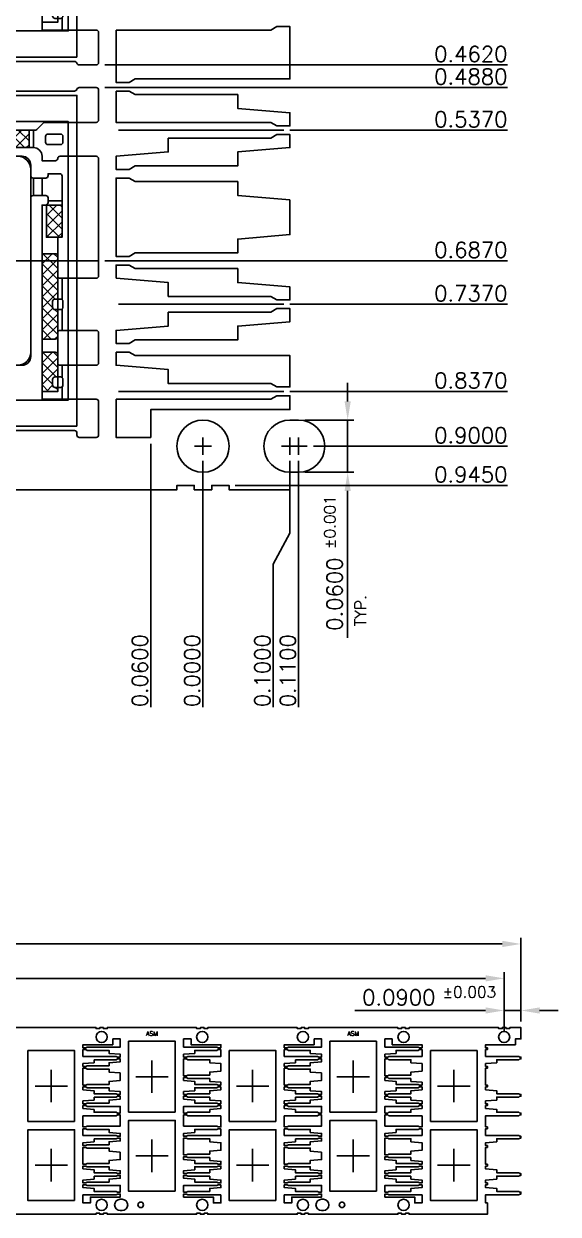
# Model space of a CAD drawing. Extents: x 15 to 271, y 70 to 379.
# Drawn here: x 184.9 to 270.9, y 77.7 to 269.2 of the extents above; entities that cross this region are included whole.
import ezdxf
from ezdxf.enums import TextEntityAlignment as Align
from ezdxf.lldxf.tags import DXFTag

# ---------------------------------------------------------------- set-up
doc = ezdxf.new("R2010")
doc.units = 0
doc.header["$LTSCALE"] = 8
doc.header["$MEASUREMENT"] = 0
for name, color, linetype in [('CEN', 2, 'CENTER'), ('COIN-LINE', 4, 'Continuous'), ('DIM', 7, 'Continuous'), ('LF-LINE', 1, 'Continuous'), ('PKG-OUT', 3, 'HIDDEN')]:
    doc.layers.add(name, color=color, linetype=linetype)
doc.styles.add('SIMPLEX', font='SIMPLEX.shx', dxfattribs={"height": 2.5})
tags = doc.linetypes.add('CENTER', pattern=[2, 1.25, -0.25, 0.25, -0.25]).pattern_tags.tags
tags[10:11] = [DXFTag(74, 4), DXFTag(75, 0), DXFTag(340, '0'), DXFTag(46, 1.0), DXFTag(50, 0.0), DXFTag(44, 0.0), DXFTag(45, 0.0)]
tags[8:9] = [DXFTag(74, 4), DXFTag(75, 0), DXFTag(340, '0'), DXFTag(46, 1.0), DXFTag(50, 0.0), DXFTag(44, 0.0), DXFTag(45, 0.0)]
tags[6:7] = [DXFTag(74, 4), DXFTag(75, 0), DXFTag(340, '0'), DXFTag(46, 1.0), DXFTag(50, 0.0), DXFTag(44, 0.0), DXFTag(45, 0.0)]
tags[4:5] = [DXFTag(74, 4), DXFTag(75, 0), DXFTag(340, '0'), DXFTag(46, 1.0), DXFTag(50, 0.0), DXFTag(44, 0.0), DXFTag(45, 0.0)]
tags = doc.linetypes.add('HIDDEN', pattern=[0.375, 0.25, -0.125]).pattern_tags.tags
tags[6:7] = [DXFTag(74, 4), DXFTag(75, 0), DXFTag(340, '0'), DXFTag(46, 1.0), DXFTag(50, 0.0), DXFTag(44, 0.0), DXFTag(45, 0.0)]
tags[4:5] = [DXFTag(74, 4), DXFTag(75, 0), DXFTag(340, '0'), DXFTag(46, 1.0), DXFTag(50, 0.0), DXFTag(44, 0.0), DXFTag(45, 0.0)]

# ---------------------------------------------------------------- blocks, each defined once
blk = doc.blocks.new('INT3')
for p, q in [((-0.082, 0.134), (-0.062, 0.134)), ((-0.082, 0.124), (-0.062, 0.124)), ((-0.025, 0.134), (-0.005, 0.134)), ((-0.025, 0.124), (-0.005, 0.124)), ((0.075, 0.095), (0.075, 0.075)), ((0.085, 0.095), (0.085, 0.075)), ((-0.111, 0.08), (-0.111, 0.056)), ((-0.101, 0.08), (-0.101, 0.056)), ((-0.111, 0.044), (-0.111, 0.02)), ((-0.101, 0.044), (-0.101, 0.02)), ((-0.111, -0.044), (-0.111, -0.02)), ((-0.101, -0.044), (-0.101, -0.02)), ((-0.111, -0.08), (-0.111, -0.056)), ((-0.101, -0.08), (-0.101, -0.056)), ((-0.082, -0.124), (-0.062, -0.124)), ((-0.082, -0.134), (-0.062, -0.134)), ((0.01, -0.124), (0.03, -0.124)), ((0.01, -0.134), (0.03, -0.134))]:
    blk.add_line(p, q)
for points in [[(-0.125, 0.1978, 0.414214), (-0.1222, 0.195), (-0.0238, 0.195, -0.414214), (-0.021, 0.1922), (-0.021, 0.1877, -0.334986), (-0.023, 0.185, 0.334986), (-0.025, 0.1823), (-0.025, 0.1228, -0.414214), (-0.0278, 0.12), (-0.0592, 0.12, -0.414214), (-0.062, 0.1228), (-0.062, 0.1622, 0.414214), (-0.0648, 0.165), (-0.1072, 0.165, 0.414214), (-0.11, 0.1622), (-0.11, 0.1618, -0.414214), (-0.1128, 0.159), (-0.1472, 0.159, -0.414214), (-0.15, 0.1618), (-0.15, 0.2182, -0.414214), (-0.1472, 0.221), (-0.1278, 0.221, -0.414214), (-0.125, 0.2182)], [(-0.0848, 0.142), (-0.0957, 0.142, 0.267949), (-0.0981, 0.1406), (-0.1092, 0.1214, -0.267949), (-0.1116, 0.12), (-0.1472, 0.12, 0.414214), (-0.15, 0.1172), (-0.15, 0.0828, 0.414214), (-0.1472, 0.08), (-0.1008, 0.08, 0.414214), (-0.098, 0.0828), (-0.098, 0.11, -0.414214), (-0.088, 0.12), (-0.0848, 0.12, 0.414214), (-0.082, 0.1228), (-0.082, 0.1392, 0.414214)], [(0.109, 0.1427), (0.109, 0.1363, -0.414214), (0.1062, 0.1335), (0.0918, 0.1335, -0.414214), (0.089, 0.1363), (0.089, 0.1427, -0.414214), (0.0918, 0.1455), (0.1062, 0.1455, -0.414214)], [(-0.098, 0.0532), (-0.098, 0.0468, -0.414214), (-0.1008, 0.044), (-0.1152, 0.044, -0.414214), (-0.118, 0.0468), (-0.118, 0.0532, -0.414214), (-0.1152, 0.056), (-0.1008, 0.056, -0.414214)], [(-0.098, -0.0172), (-0.098, 0.0172, 0.414214), (-0.1008, 0.02), (-0.1472, 0.02, 0.414214), (-0.15, 0.0172), (-0.15, -0.0172, 0.414214), (-0.1472, -0.02), (-0.1008, -0.02, 0.414214)], [(-0.098, -0.0468), (-0.098, -0.0532, -0.414214), (-0.1008, -0.056), (-0.1152, -0.056, -0.414214), (-0.118, -0.0532), (-0.118, -0.0468, -0.414214), (-0.1152, -0.044), (-0.1008, -0.044, -0.414214)], [(0.109, -0.0532), (0.109, -0.0468, 0.414214), (0.1062, -0.044), (0.0998, -0.044, 0.414214), (0.097, -0.0468), (0.097, -0.0532, 0.414214), (0.0998, -0.056), (0.1062, -0.056, 0.414214)], [(-0.082, -0.1392), (-0.082, -0.1228, 0.414214), (-0.0848, -0.12), (-0.088, -0.12, -0.414214), (-0.098, -0.11), (-0.098, -0.0828, 0.414214), (-0.1008, -0.08), (-0.1472, -0.08, 0.414214), (-0.15, -0.0828), (-0.15, -0.1172, 0.414214), (-0.1472, -0.12), (-0.1116, -0.12, -0.267949), (-0.1092, -0.1214), (-0.0981, -0.1406, 0.267949), (-0.0957, -0.142), (-0.0848, -0.142, 0.414214)], [(0.109, -0.1363), (0.109, -0.1427, -0.414214), (0.1062, -0.1455), (0.0998, -0.1455, -0.414214), (0.097, -0.1427), (0.097, -0.1363, -0.414214), (0.0998, -0.1335), (0.1062, -0.1335, -0.414214)]]:
    blk.add_lwpolyline(points, format="xyb", close=True)
for points in [[(0.1223, 0.195), (-0.0062, 0.195, 0.414214), (-0.009, 0.1922), (-0.009, 0.1877, 0.334986), (-0.007, 0.185, -0.334986), (-0.005, 0.1823), (-0.005, 0.1198, 0.414214), (-0.0022, 0.117), (0.0042, 0.117, 0.414214), (0.007, 0.1198), (0.007, 0.12), (0.062, 0.12, -0.414214), (0.072, 0.11), (0.072, 0.0978, 0.414214), (0.0748, 0.095), (0.0892, 0.095, 0.414214), (0.092, 0.0978), (0.092, 0.1), (0.1052, 0.1, -0.414214), (0.108, 0.0972), (0.108, 0.0298, -0.414214), (0.1052, 0.027), (0.09, 0.027), (0.09, 0.0629, -0.223622), (0.091, 0.065, 0.223622), (0.092, 0.0671), (0.092, 0.0722, 0.414214), (0.0892, 0.075), (0.0748, 0.075, 0.414214), (0.072, 0.0722), (0.072, -0.11, -0.414214), (0.062, -0.12), (0.042, -0.12), (0.042, -0.1198, 0.414214), (0.0392, -0.117), (0.0328, -0.117, 0.414214), (0.03, -0.1198), (0.03, -0.1823, -0.334986), (0.028, -0.185, 0.334986), (0.026, -0.1877), (0.026, -0.1922, 0.414214), (0.0288, -0.195), (0.1223, -0.195, -0.334986), (0.125, -0.197, 0.334986), (0.1277, -0.199), (0.1472, -0.199, 0.414214), (0.15, -0.1962), (0.15, -0.1618, 0.414214), (0.1472, -0.159), (0.085, -0.159), (0.085, -0.105), (0.1002, -0.105, -0.414214), (0.103, -0.1078), (0.103, -0.1172, 0.414214), (0.1058, -0.12), (0.1472, -0.12, 0.414214), (0.15, -0.1172), (0.15, -0.0828, 0.414214), (0.1472, -0.08), (0.1058, -0.08, 0.414214), (0.103, -0.0828), (0.103, -0.0872, -0.414214), (0.1002, -0.09), (0.085, -0.09), (0.085, 0.008), (0.1002, 0.008, -0.414214), (0.103, 0.0052), (0.103, -0.0172, 0.414214), (0.1058, -0.02), (0.1472, -0.02, 0.414214), (0.15, -0.0172), (0.15, 0.1172, 0.414214), (0.1472, 0.12), (0.1057, 0.12, 0.387232), (0.103, 0.1175, -0.387232), (0.1003, 0.115), (0.085, 0.115), (0.085, 0.12, 0.414214), (0.075, 0.13), (0.007, 0.13), (0.007, 0.1472, -0.414214), (0.0098, 0.15), (0.0769, 0.15, 0.198912), (0.0788, 0.1508), (0.0862, 0.1582, -0.198912), (0.0881, 0.159), (0.1472, 0.159, 0.414214), (0.15, 0.1618), (0.15, 0.2182, 0.414214), (0.1472, 0.221), (0.1278, 0.221, 0.414214), (0.125, 0.2182), (0.125, 0.1978, -0.414214), (0.1222, 0.195)], [(-0.15, -0.212), (-0.15, -0.1618, -0.414214), (-0.1472, -0.159), (-0.1128, -0.159, -0.414214), (-0.11, -0.1618), (-0.11, -0.1622, 0.414214), (-0.1072, -0.165), (-0.0511, -0.165, 0.198912), (-0.0492, -0.1642), (-0.0358, -0.1508, -0.198912), (-0.0339, -0.15), (-0.0048, -0.15, 0.414214), (-0.002, -0.1472), (-0.002, -0.13), (-0.0472, -0.13, 0.414214), (-0.05, -0.1328), (-0.05, -0.1392, -0.414214), (-0.0528, -0.142), (-0.0592, -0.142, -0.414214), (-0.062, -0.1392), (-0.062, -0.1228, -0.414214), (-0.0592, -0.12), (-0.002, -0.12), (-0.002, -0.1198, -0.414214), (0.0008, -0.117), (0.0072, -0.117, -0.414214), (0.01, -0.1198), (0.01, -0.1823, 0.334986), (0.012, -0.185, -0.334986), (0.014, -0.1877), (0.014, -0.1922, -0.414214), (0.0112, -0.195), (-0.0182, -0.195, 0.414214), (-0.021, -0.1978), (-0.021, -0.212)]]:
    blk.add_lwpolyline(points, format="xyb")
at = {"layer": 'COIN-LINE'}
for p, q in [((0.075, 0.13), (0.075, 0.15)), ((0.092, 0.069), (0.108, 0.069)), ((0.108, -0.0446), (0.108, -0.02)), ((0.108, -0.08), (0.108, -0.0554)), ((0.108, -0.1341), (0.108, -0.12)), ((-0.055, -0.142), (-0.055, -0.165)), ((0.108, -0.159), (0.108, -0.1449))]:
    blk.add_line(p, q, dxfattribs=at)
at = {"layer": 'PKG-OUT'}
for points in [[(0.125, -0.19), (0.125, 0.19), (-0.125, 0.19), (-0.125, -0.19)], [(0.07, 0.15), (0.015, 0.15), (0.015, 0.13), (0.07, 0.13)], [(0.108, 0.064), (0.085, 0.064), (0.085, -0.15), (0.103, -0.15), (0.103, 0.027), (0.108, 0.027)], [(-0.002, -0.15), (-0.002, -0.13), (-0.05, -0.13), (-0.05, -0.15)]]:
    blk.add_lwpolyline(points, close=True, dxfattribs=at)
blk.add_lwpolyline([(0.057, 0.12, -0.414214), (0.072, 0.105), (0.072, -0.105, -0.414214), (0.057, -0.12), (-0.065, -0.12), (-0.065, -0.16), (0.115, -0.16), (0.115, 0.16), (-0.005, 0.16), (-0.005, 0.12)], format="xyb", close=True, dxfattribs=at)
blk = doc.blocks.new('INT1')
for p, q in [((-0.082, 0.134), (-0.062, 0.134)), ((-0.082, 0.124), (-0.062, 0.124)), ((-0.025, 0.134), (-0.005, 0.134)), ((-0.025, 0.124), (-0.005, 0.124)), ((0.075, 0.095), (0.075, 0.075)), ((0.085, 0.095), (0.085, 0.075)), ((-0.111, 0.08), (-0.111, 0.056)), ((-0.101, 0.08), (-0.101, 0.056)), ((-0.111, 0.044), (-0.111, 0.02)), ((-0.101, 0.044), (-0.101, 0.02)), ((-0.111, -0.044), (-0.111, -0.02)), ((-0.101, -0.044), (-0.101, -0.02)), ((-0.111, -0.08), (-0.111, -0.056)), ((-0.101, -0.08), (-0.101, -0.056)), ((-0.082, -0.124), (-0.062, -0.124)), ((-0.082, -0.134), (-0.062, -0.134)), ((0.01, -0.124), (0.03, -0.124)), ((0.01, -0.134), (0.03, -0.134))]:
    blk.add_line(p, q)
blk.add_lwpolyline([(-0.021, 0.212), (-0.021, 0.1877, -0.334986), (-0.023, 0.185, 0.334986), (-0.025, 0.1823), (-0.025, 0.1228, -0.414214), (-0.0278, 0.12), (-0.0592, 0.12, -0.414214), (-0.062, 0.1228), (-0.062, 0.1622, 0.414214), (-0.0648, 0.165), (-0.1072, 0.165, 0.414214), (-0.11, 0.1622), (-0.11, 0.1618, -0.414214), (-0.1128, 0.159), (-0.1472, 0.159, -0.414214), (-0.15, 0.1618), (-0.15, 0.212)], format="xyb")
for points in [[(0.072, 0.11), (0.072, 0.0978, 0.414214), (0.0748, 0.095), (0.0892, 0.095, 0.414214), (0.092, 0.0978), (0.092, 0.1), (0.1052, 0.1, -0.414214), (0.108, 0.0972), (0.108, 0.0298, -0.414214), (0.1052, 0.027), (0.09, 0.027), (0.09, 0.0629, -0.223622), (0.091, 0.065, 0.223622), (0.092, 0.0671), (0.092, 0.0722, 0.414214), (0.0892, 0.075), (0.0748, 0.075, 0.414214), (0.072, 0.0722), (0.072, -0.11, -0.414214), (0.062, -0.12), (0.042, -0.12), (0.042, -0.1198, 0.414214), (0.0392, -0.117), (0.0328, -0.117, 0.414214), (0.03, -0.1198), (0.03, -0.1823, -0.334986), (0.028, -0.185, 0.334986), (0.026, -0.1877), (0.026, -0.1922, 0.414214), (0.0288, -0.195), (0.1222, -0.195, -0.414214), (0.125, -0.1978), (0.125, -0.2002, 0.414214), (0.1278, -0.203), (0.1472, -0.203, 0.414214), (0.15, -0.2002), (0.15, -0.1618, 0.414214), (0.1472, -0.159), (0.085, -0.159), (0.085, -0.105), (0.1002, -0.105, -0.414214), (0.103, -0.1078), (0.103, -0.1172, 0.414214), (0.1058, -0.12), (0.1472, -0.12, 0.414214), (0.15, -0.1172), (0.15, -0.0828, 0.414214), (0.1472, -0.08), (0.1058, -0.08, 0.414214), (0.103, -0.0828), (0.103, -0.0872, -0.414214), (0.1002, -0.09), (0.085, -0.09), (0.085, 0.008), (0.1002, 0.008, -0.414214), (0.103, 0.0052), (0.103, -0.0172, 0.414214), (0.1058, -0.02), (0.1472, -0.02, 0.414214), (0.15, -0.0172), (0.15, 0.1172, 0.414214), (0.1472, 0.12), (0.1057, 0.12, 0.387232), (0.103, 0.1175, -0.387232), (0.1003, 0.115), (0.085, 0.115), (0.085, 0.12, 0.414214), (0.075, 0.13), (0.007, 0.13), (0.007, 0.1472, -0.414214), (0.0098, 0.15), (0.0769, 0.15, 0.198912), (0.0788, 0.1508), (0.0862, 0.1582, -0.198912), (0.0881, 0.159), (0.1472, 0.159, 0.414214), (0.15, 0.1618), (0.15, 0.1962, 0.414214), (0.1472, 0.199), (0.1277, 0.199, 0.334986), (0.125, 0.197, -0.334986), (0.1223, 0.195), (-0.0062, 0.195, 0.414214), (-0.009, 0.1922), (-0.009, 0.1877, 0.334986), (-0.007, 0.185, -0.334986), (-0.005, 0.1823), (-0.005, 0.1198, 0.414214), (-0.0022, 0.117), (0.0042, 0.117, 0.414214), (0.007, 0.1198), (0.007, 0.12), (0.062, 0.12, -0.414214)], [(-0.0848, 0.142), (-0.0957, 0.142, 0.267949), (-0.0981, 0.1406), (-0.1092, 0.1214, -0.267949), (-0.1116, 0.12), (-0.1472, 0.12, 0.414214), (-0.15, 0.1172), (-0.15, 0.0828, 0.414214), (-0.1472, 0.08), (-0.1008, 0.08, 0.414214), (-0.098, 0.0828), (-0.098, 0.11, -0.414214), (-0.088, 0.12), (-0.0848, 0.12, 0.414214), (-0.082, 0.1228), (-0.082, 0.1392, 0.414214)], [(0.109, 0.1427), (0.109, 0.1363, -0.414214), (0.1062, 0.1335), (0.0918, 0.1335, -0.414214), (0.089, 0.1363), (0.089, 0.1427, -0.414214), (0.0918, 0.1455), (0.1062, 0.1455, -0.414214)], [(-0.098, 0.0532), (-0.098, 0.0468, -0.414214), (-0.1008, 0.044), (-0.1152, 0.044, -0.414214), (-0.118, 0.0468), (-0.118, 0.0532, -0.414214), (-0.1152, 0.056), (-0.1008, 0.056, -0.414214)], [(-0.098, -0.0172), (-0.098, 0.0172, 0.414214), (-0.1008, 0.02), (-0.1472, 0.02, 0.414214), (-0.15, 0.0172), (-0.15, -0.0172, 0.414214), (-0.1472, -0.02), (-0.1008, -0.02, 0.414214)], [(-0.098, -0.0468), (-0.098, -0.0532, -0.414214), (-0.1008, -0.056), (-0.1152, -0.056, -0.414214), (-0.118, -0.0532), (-0.118, -0.0468, -0.414214), (-0.1152, -0.044), (-0.1008, -0.044, -0.414214)], [(0.109, -0.0532), (0.109, -0.0468, 0.414214), (0.1062, -0.044), (0.0998, -0.044, 0.414214), (0.097, -0.0468), (0.097, -0.0532, 0.414214), (0.0998, -0.056), (0.1062, -0.056, 0.414214)], [(-0.082, -0.1392), (-0.082, -0.1228, 0.414214), (-0.0848, -0.12), (-0.088, -0.12, -0.414214), (-0.098, -0.11), (-0.098, -0.0828, 0.414214), (-0.1008, -0.08), (-0.1472, -0.08, 0.414214), (-0.15, -0.0828), (-0.15, -0.1172, 0.414214), (-0.1472, -0.12), (-0.1116, -0.12, -0.267949), (-0.1092, -0.1214), (-0.0981, -0.1406, 0.267949), (-0.0957, -0.142), (-0.0848, -0.142, 0.414214)], [(-0.0358, -0.1508, -0.198912), (-0.0339, -0.15), (-0.0048, -0.15, 0.414214), (-0.002, -0.1472), (-0.002, -0.13), (-0.0472, -0.13, 0.414214), (-0.05, -0.1328), (-0.05, -0.1392, -0.414214), (-0.0528, -0.142), (-0.0592, -0.142, -0.414214), (-0.062, -0.1392), (-0.062, -0.1228, -0.414214), (-0.0592, -0.12), (-0.002, -0.12), (-0.002, -0.1198, -0.414214), (0.0008, -0.117), (0.0072, -0.117, -0.414214), (0.01, -0.1198), (0.01, -0.1823, 0.334986), (0.012, -0.185, -0.334986), (0.014, -0.1877), (0.014, -0.1922, -0.414214), (0.0112, -0.195), (-0.1222, -0.195, 0.414214), (-0.125, -0.1978), (-0.125, -0.2002, -0.414214), (-0.1278, -0.203), (-0.1472, -0.203, -0.414214), (-0.15, -0.2002), (-0.15, -0.1618, -0.414214), (-0.1472, -0.159), (-0.1128, -0.159, -0.414214), (-0.11, -0.1618), (-0.11, -0.1622, 0.414214), (-0.1072, -0.165), (-0.0511, -0.165, 0.198912), (-0.0492, -0.1642)], [(0.109, -0.1363), (0.109, -0.1427, -0.414214), (0.1062, -0.1455), (0.0998, -0.1455, -0.414214), (0.097, -0.1427), (0.097, -0.1363, -0.414214), (0.0998, -0.1335), (0.1062, -0.1335, -0.414214)]]:
    blk.add_lwpolyline(points, format="xyb", close=True)
at = {"layer": 'COIN-LINE'}
for p, q in [((0.075, 0.13), (0.075, 0.15)), ((0.092, 0.069), (0.108, 0.069)), ((0.108, -0.0446), (0.108, -0.02)), ((0.108, -0.08), (0.108, -0.0554)), ((0.108, -0.1341), (0.108, -0.12)), ((-0.055, -0.142), (-0.055, -0.165)), ((0.108, -0.159), (0.108, -0.1449))]:
    blk.add_line(p, q, dxfattribs=at)
at = {"layer": 'PKG-OUT'}
for points in [[(0.125, -0.19), (0.125, 0.19), (-0.125, 0.19), (-0.125, -0.19)], [(0.07, 0.15), (0.015, 0.15), (0.015, 0.13), (0.07, 0.13)], [(0.108, 0.064), (0.085, 0.064), (0.085, -0.15), (0.103, -0.15), (0.103, 0.027), (0.108, 0.027)], [(-0.002, -0.15), (-0.002, -0.13), (-0.05, -0.13), (-0.05, -0.15)]]:
    blk.add_lwpolyline(points, close=True, dxfattribs=at)
blk.add_lwpolyline([(0.057, 0.12, -0.414214), (0.072, 0.105), (0.072, -0.105, -0.414214), (0.057, -0.12), (-0.065, -0.12), (-0.065, -0.16), (0.115, -0.16), (0.115, 0.16), (-0.005, 0.16), (-0.005, 0.12)], format="xyb", close=True, dxfattribs=at)

msp = doc.modelspace()

# ---------------------------------------------------------------- hatches: boundary and pattern name
at = {"layer": 'PKG-OUT'}
h = msp.add_hatch(dxfattribs=at)
h.set_pattern_fill('ANSI37', color=256, scale=10, style=0)
h.set_pattern_definition([(45, (-165.7516, -59.36), (-0.8838835, 0.8838835), []), (135, (-165.7516, -59.36), (-0.8838835, -0.8838835), [])])
h.paths.add_polyline_path([(185.72, 252.05), (178.02, 252.05), (178.02, 249.25), (185.72, 249.25)])
h.paths.add_polyline_path([(191.04, 240.01), (188.55, 240.01, 0.105423), (188.52, 239.86), (188.52, 234.83), (190.65, 234.83, 0.414214), (191.04, 235.22)])
h.paths.add_polyline_path([(190.34, 231.79, 0.414214), (189.95, 232.17), (187.82, 232.17), (187.82, 218.45), (189.95, 218.45, 0.414214), (190.34, 218.84), (190.34, 223.21), (189.89, 223.21, -0.414214), (189.5, 223.6), (189.5, 224.51, -0.414214), (189.89, 224.89), (190.34, 224.89)])
h.paths.add_polyline_path([(190.34, 215.97, 0.414214), (189.95, 216.35), (189.95, 216.35), (187.82, 216.35), (187.82, 210.05), (190.34, 210.05), (190.34, 210.68), (189.89, 210.68, -0.414214), (189.5, 211.07), (189.5, 211.98, -0.414214), (189.89, 212.36), (190.34, 212.36)])
h.paths.add_polyline_path([(175.64, 212.85), (169.31, 212.85, 0.414214), (168.92, 212.47), (168.92, 210.05), (175.25, 210.05, 0.414214), (175.64, 210.44)])

# ---------------------------------------------------------------- linework, layer by layer
at = {"layer": 'CEN'}
for p, q in [((200.12, 252.05), (226.72, 252.05)), ((154.92, 231.05), (196.92, 231.05)), ((200.12, 224.05), (226.72, 224.05)), ((200.12, 210.05), (226.72, 210.05)), ((215.1, 201.23), (212.34, 201.23)), ((213.72, 202.61), (213.72, 199.85)), ((229.1, 201.23), (226.34, 201.23)), ((227.72, 202.61), (227.72, 199.85)), ((230.5, 201.23), (227.74, 201.23)), ((229.12, 202.61), (229.12, 199.85)), ((205.5, 97.21), (205.5, 102.42)), ((237.9, 97.21), (237.9, 102.42)), ((189.3, 95.71), (189.3, 100.92)), ((208.11, 99.82), (202.89, 99.82)), ((221.7, 95.71), (221.7, 100.92)), ((240.51, 99.82), (235.29, 99.82)), ((254.1, 95.71), (254.1, 100.92)), ((191.91, 98.32), (186.69, 98.32)), ((224.31, 98.32), (219.09, 98.32)), ((256.71, 98.32), (251.49, 98.32)), ((189.3, 82.99), (189.3, 88.2)), ((205.5, 84.49), (205.5, 89.7)), ((221.7, 82.99), (221.7, 88.2)), ((237.9, 84.49), (237.9, 89.7)), ((254.1, 82.99), (254.1, 88.2)), ((208.11, 87.1), (202.89, 87.1)), ((240.51, 87.1), (235.29, 87.1)), ((191.91, 85.6), (186.69, 85.6)), ((224.31, 85.6), (219.09, 85.6)), ((256.71, 85.6), (251.49, 85.6))]:
    msp.add_line(p, q, dxfattribs=at)
at = {"layer": 'COIN-LINE'}
for p, q in [((234.72, 262.55), (239.72, 262.55)), ((234.72, 258.91), (239.72, 258.91)), ((234.72, 252.05), (239.72, 252.05)), ((234.72, 231.05), (239.72, 231.05)), ((234.72, 224.05), (239.72, 224.05)), ((234.72, 210.05), (239.72, 210.05)), ((234.72, 201.23), (239.72, 201.23)), ((234.72, 194.93), (239.72, 194.93)), ((205.32, 187.23), (205.32, 182.23)), ((213.72, 187.23), (213.72, 182.23)), ((227.72, 187.23), (225.03, 182.23)), ((229.12, 187.23), (229.12, 182.23))]:
    msp.add_line(p, q, dxfattribs=at)
msp.add_lwpolyline([(182.1, 77.71), (196.5, 77.71), (196.5, 77.86), (197.1, 77.86), (197.1, 77.71), (197.7, 77.71), (197.7, 77.86), (198.3, 77.86), (198.3, 77.71), (212.7, 77.71), (212.7, 77.86), (213.3, 77.86), (213.3, 77.71), (213.9, 77.71), (213.9, 77.86), (214.5, 77.86), (214.5, 77.71), (228.9, 77.71), (228.9, 77.86), (229.5, 77.86), (229.5, 77.71), (230.1, 77.71), (230.1, 77.86), (230.7, 77.86), (230.7, 77.71), (245.1, 77.71), (245.1, 77.86), (245.7, 77.86), (245.7, 77.71), (246.3, 77.71), (246.3, 77.86), (246.9, 77.86), (246.9, 77.71), (259.5, 77.71), (259.5, 79.51), (259.2, 79.51), (259.2, 80.83), (264.54, 80.83), (264.75, 80.95), (264.9, 80.95), (264.9, 81.25), (264.75, 81.25), (264.54, 81.37), (261, 81.37), (261, 81.85), (259.2, 82), (259.2, 82.45), (259.5, 82.45), (259.5, 82.75), (259.2, 82.75), (259.2, 83.2), (261, 83.35), (261, 83.83), (264.54, 83.83), (264.75, 83.95), (264.9, 83.95), (264.9, 84.25), (264.75, 84.25), (264.54, 84.37), (261, 84.37), (261, 84.85), (259.2, 85), (259.2, 85.45), (259.5, 85.45), (259.5, 85.75), (259.2, 85.75), (259.2, 88.45), (259.5, 88.45), (259.5, 88.75), (259.2, 88.75), (259.2, 89.2), (261, 89.35), (261, 89.83), (264.54, 89.83), (264.75, 89.95), (264.9, 89.95), (264.9, 90.25), (264.75, 90.25), (264.54, 90.37), (259.2, 90.37), (259.2, 91.45), (259.5, 91.45), (259.5, 91.75), (259.2, 91.75), (259.2, 93.55), (264.54, 93.55), (264.75, 93.67), (264.9, 93.67), (264.9, 93.97), (264.75, 93.97), (264.54, 94.09), (261, 94.09), (261, 94.57), (259.2, 94.72), (259.2, 95.17), (259.5, 95.17), (259.5, 95.47), (259.2, 95.47), (259.2, 95.92), (261, 96.07), (261, 96.55), (264.54, 96.55), (264.75, 96.67), (264.9, 96.67), (264.9, 96.97), (264.75, 96.97), (264.54, 97.09), (261, 97.09), (261, 97.57), (259.2, 97.72), (259.2, 98.17), (259.5, 98.17), (259.5, 98.47), (259.2, 98.47), (259.2, 101.17), (259.5, 101.17), (259.5, 101.47), (259.2, 101.47), (259.2, 101.92), (261, 102.07), (261, 102.55), (264.54, 102.55), (264.75, 102.67), (264.9, 102.67), (264.9, 102.97), (264.75, 102.97), (264.54, 103.09), (259.2, 103.09), (259.2, 104.17), (259.5, 104.17), (259.5, 104.47), (259.2, 104.47), (259.2, 104.95), (264, 104.95), (264, 105.91), (264.9, 105.91), (264.9, 107.71), (263.1, 107.71), (263.1, 107.56), (262.5, 107.56), (262.5, 107.71), (261.9, 107.71), (261.9, 107.56), (261.3, 107.56), (261.3, 107.71), (246.9, 107.71), (246.9, 107.56), (246.3, 107.56), (246.3, 107.71), (245.7, 107.71), (245.7, 107.56), (245.1, 107.56), (245.1, 107.71), (230.7, 107.71), (230.7, 107.56), (230.1, 107.56), (230.1, 107.71), (229.5, 107.71), (229.5, 107.56), (228.9, 107.56), (228.9, 107.71), (214.5, 107.71), (214.5, 107.56), (213.9, 107.56), (213.9, 107.71), (213.3, 107.71), (213.3, 107.56), (212.7, 107.56), (212.7, 107.71), (198.3, 107.71), (198.3, 107.56), (197.7, 107.56), (197.7, 107.71), (197.1, 107.71), (197.1, 107.56), (196.5, 107.56), (196.5, 107.71), (182.1, 107.71)], dxfattribs=at)
for points in [[(199.2, 105.91), (200.4, 105.91), (200.4, 104.59), (195.06, 104.59), (194.85, 104.47), (194.4, 104.47), (194.4, 104.95), (199.2, 104.95)], [(211.8, 105.91), (210.6, 105.91), (210.6, 104.59), (215.94, 104.59), (216.15, 104.47), (216.6, 104.47), (216.6, 104.95), (211.8, 104.95)], [(231.6, 105.91), (232.8, 105.91), (232.8, 104.59), (227.46, 104.59), (227.25, 104.47), (226.8, 104.47), (226.8, 104.95), (231.6, 104.95)], [(244.2, 105.91), (243, 105.91), (243, 104.59), (248.34, 104.59), (248.55, 104.47), (249, 104.47), (249, 104.95), (244.2, 104.95)], [(194.4, 104.17), (194.85, 104.17), (195.06, 104.05), (198.6, 104.05), (198.6, 103.57), (200.4, 103.42), (200.4, 102.97), (199.95, 102.97), (199.74, 103.09), (194.4, 103.09)], [(216.6, 104.17), (216.15, 104.17), (215.94, 104.05), (212.4, 104.05), (212.4, 103.57), (210.6, 103.42), (210.6, 102.97), (211.05, 102.97), (211.26, 103.09), (216.6, 103.09)], [(226.8, 104.17), (227.25, 104.17), (227.46, 104.05), (231, 104.05), (231, 103.57), (232.8, 103.42), (232.8, 102.97), (232.35, 102.97), (232.14, 103.09), (226.8, 103.09)], [(249, 104.17), (248.55, 104.17), (248.34, 104.05), (244.8, 104.05), (244.8, 103.57), (243, 103.42), (243, 102.97), (243.45, 102.97), (243.66, 103.09), (249, 103.09)], [(196.2, 102.55), (199.74, 102.55), (199.95, 102.67), (200.4, 102.67), (200.4, 102.22), (198.6, 102.07), (198.6, 101.59), (195.06, 101.59), (194.85, 101.47), (194.4, 101.47), (194.4, 101.92), (196.2, 102.07)], [(211.05, 99.97), (211.26, 100.09), (214.8, 100.09), (214.8, 100.57), (216.6, 100.72), (216.6, 101.92), (214.8, 102.07), (214.8, 102.55), (211.26, 102.55), (211.05, 102.67), (210.6, 102.67), (210.6, 99.97)], [(228.6, 102.55), (232.14, 102.55), (232.35, 102.67), (232.8, 102.67), (232.8, 102.22), (231, 102.07), (231, 101.59), (227.46, 101.59), (227.25, 101.47), (226.8, 101.47), (226.8, 101.92), (228.6, 102.07)], [(243.45, 99.97), (243.66, 100.09), (247.2, 100.09), (247.2, 100.57), (249, 100.72), (249, 101.92), (247.2, 102.07), (247.2, 102.55), (243.66, 102.55), (243.45, 102.67), (243, 102.67), (243, 99.97)], [(200.4, 100.42), (200.4, 99.22), (198.6, 99.07), (198.6, 98.59), (195.06, 98.59), (194.85, 98.47), (194.4, 98.47), (194.4, 101.17), (194.85, 101.17), (195.06, 101.05), (198.6, 101.05), (198.6, 100.57)], [(214.8, 99.55), (211.26, 99.55), (211.05, 99.67), (210.6, 99.67), (210.6, 99.22), (212.4, 99.07), (212.4, 98.59), (215.94, 98.59), (216.15, 98.47), (216.6, 98.47), (216.6, 98.92), (214.8, 99.07)], [(232.8, 100.42), (232.8, 99.22), (231, 99.07), (231, 98.59), (227.46, 98.59), (227.25, 98.47), (226.8, 98.47), (226.8, 101.17), (227.25, 101.17), (227.46, 101.05), (231, 101.05), (231, 100.57)], [(247.2, 99.55), (243.66, 99.55), (243.45, 99.67), (243, 99.67), (243, 99.22), (244.8, 99.07), (244.8, 98.59), (248.34, 98.59), (248.55, 98.47), (249, 98.47), (249, 98.92), (247.2, 99.07)], [(194.4, 98.17), (194.85, 98.17), (195.06, 98.05), (198.6, 98.05), (198.6, 97.57), (200.4, 97.42), (200.4, 96.97), (199.95, 96.97), (199.74, 97.09), (196.2, 97.09), (196.2, 97.57), (194.4, 97.72)], [(216.6, 98.17), (216.15, 98.17), (215.94, 98.05), (212.4, 98.05), (212.4, 97.57), (210.6, 97.42), (210.6, 96.97), (211.05, 96.97), (211.26, 97.09), (214.8, 97.09), (214.8, 97.57), (216.6, 97.72)], [(226.8, 98.17), (227.25, 98.17), (227.46, 98.05), (231, 98.05), (231, 97.57), (232.8, 97.42), (232.8, 96.97), (232.35, 96.97), (232.14, 97.09), (228.6, 97.09), (228.6, 97.57), (226.8, 97.72)], [(249, 98.17), (248.55, 98.17), (248.34, 98.05), (244.8, 98.05), (244.8, 97.57), (243, 97.42), (243, 96.97), (243.45, 96.97), (243.66, 97.09), (247.2, 97.09), (247.2, 97.57), (249, 97.72)], [(196.2, 96.55), (199.74, 96.55), (199.95, 96.67), (200.4, 96.67), (200.4, 96.22), (198.6, 96.07), (198.6, 95.59), (195.06, 95.59), (194.85, 95.47), (194.4, 95.47), (194.4, 95.92), (196.2, 96.07)], [(214.8, 96.55), (211.26, 96.55), (211.05, 96.67), (210.6, 96.67), (210.6, 96.22), (212.4, 96.07), (212.4, 95.59), (215.94, 95.59), (216.15, 95.47), (216.6, 95.47), (216.6, 95.92), (214.8, 96.07)], [(228.6, 96.55), (232.14, 96.55), (232.35, 96.67), (232.8, 96.67), (232.8, 96.22), (231, 96.07), (231, 95.59), (227.46, 95.59), (227.25, 95.47), (226.8, 95.47), (226.8, 95.92), (228.6, 96.07)], [(247.2, 96.55), (243.66, 96.55), (243.45, 96.67), (243, 96.67), (243, 96.22), (244.8, 96.07), (244.8, 95.59), (248.34, 95.59), (248.55, 95.47), (249, 95.47), (249, 95.92), (247.2, 96.07)], [(196.2, 94.57), (194.4, 94.72), (194.4, 95.17), (194.85, 95.17), (195.06, 95.05), (200.4, 95.05), (200.4, 93.97), (199.95, 93.97), (199.74, 94.09), (196.2, 94.09)], [(214.8, 94.57), (216.6, 94.72), (216.6, 95.17), (216.15, 95.17), (215.94, 95.05), (210.6, 95.05), (210.6, 93.97), (211.05, 93.97), (211.26, 94.09), (214.8, 94.09)], [(228.6, 94.57), (226.8, 94.72), (226.8, 95.17), (227.25, 95.17), (227.46, 95.05), (232.8, 95.05), (232.8, 93.97), (232.35, 93.97), (232.14, 94.09), (228.6, 94.09)], [(247.2, 94.57), (249, 94.72), (249, 95.17), (248.55, 95.17), (248.34, 95.05), (243, 95.05), (243, 93.97), (243.45, 93.97), (243.66, 94.09), (247.2, 94.09)], [(194.4, 93.55), (199.74, 93.55), (199.95, 93.67), (200.4, 93.67), (200.4, 91.87), (195.06, 91.87), (194.85, 91.75), (194.4, 91.75)], [(216.6, 93.55), (211.26, 93.55), (211.05, 93.67), (210.6, 93.67), (210.6, 91.87), (215.94, 91.87), (216.15, 91.75), (216.6, 91.75)], [(226.8, 93.55), (232.14, 93.55), (232.35, 93.67), (232.8, 93.67), (232.8, 91.87), (227.46, 91.87), (227.25, 91.75), (226.8, 91.75)], [(249, 93.55), (243.66, 93.55), (243.45, 93.67), (243, 93.67), (243, 91.87), (248.34, 91.87), (248.55, 91.75), (249, 91.75)], [(194.4, 91.45), (194.85, 91.45), (195.06, 91.33), (198.6, 91.33), (198.6, 90.85), (200.4, 90.7), (200.4, 90.25), (199.95, 90.25), (199.74, 90.37), (194.4, 90.37)], [(216.6, 91.45), (216.15, 91.45), (215.94, 91.33), (212.4, 91.33), (212.4, 90.85), (210.6, 90.7), (210.6, 90.25), (211.05, 90.25), (211.26, 90.37), (216.6, 90.37)], [(226.8, 91.45), (227.25, 91.45), (227.46, 91.33), (231, 91.33), (231, 90.85), (232.8, 90.7), (232.8, 90.25), (232.35, 90.25), (232.14, 90.37), (226.8, 90.37)], [(249, 91.45), (248.55, 91.45), (248.34, 91.33), (244.8, 91.33), (244.8, 90.85), (243, 90.7), (243, 90.25), (243.45, 90.25), (243.66, 90.37), (249, 90.37)], [(196.2, 89.83), (199.74, 89.83), (199.95, 89.95), (200.4, 89.95), (200.4, 89.5), (198.6, 89.35), (198.6, 88.87), (195.06, 88.87), (194.85, 88.75), (194.4, 88.75), (194.4, 89.2), (196.2, 89.35)], [(200.4, 87.7), (200.4, 86.5), (198.6, 86.35), (198.6, 85.87), (195.06, 85.87), (194.85, 85.75), (194.4, 85.75), (194.4, 88.45), (194.85, 88.45), (195.06, 88.33), (198.6, 88.33), (198.6, 87.85)], [(211.05, 87.25), (211.26, 87.37), (214.8, 87.37), (214.8, 87.85), (216.6, 88), (216.6, 89.2), (214.8, 89.35), (214.8, 89.83), (211.26, 89.83), (211.05, 89.95), (210.6, 89.95), (210.6, 87.25)], [(228.6, 89.83), (232.14, 89.83), (232.35, 89.95), (232.8, 89.95), (232.8, 89.5), (231, 89.35), (231, 88.87), (227.46, 88.87), (227.25, 88.75), (226.8, 88.75), (226.8, 89.2), (228.6, 89.35)], [(232.8, 87.7), (232.8, 86.5), (231, 86.35), (231, 85.87), (227.46, 85.87), (227.25, 85.75), (226.8, 85.75), (226.8, 88.45), (227.25, 88.45), (227.46, 88.33), (231, 88.33), (231, 87.85)], [(243.45, 87.25), (243.66, 87.37), (247.2, 87.37), (247.2, 87.85), (249, 88), (249, 89.2), (247.2, 89.35), (247.2, 89.83), (243.66, 89.83), (243.45, 89.95), (243, 89.95), (243, 87.25)], [(214.8, 86.83), (211.26, 86.83), (211.05, 86.95), (210.6, 86.95), (210.6, 86.5), (212.4, 86.35), (212.4, 85.87), (215.94, 85.87), (216.15, 85.75), (216.6, 85.75), (216.6, 86.2), (214.8, 86.35)], [(247.2, 86.83), (243.66, 86.83), (243.45, 86.95), (243, 86.95), (243, 86.5), (244.8, 86.35), (244.8, 85.87), (248.34, 85.87), (248.55, 85.75), (249, 85.75), (249, 86.2), (247.2, 86.35)], [(194.4, 85), (194.4, 85.45), (194.85, 85.45), (195.06, 85.33), (198.6, 85.33), (198.6, 84.85), (200.4, 84.7), (200.4, 84.25), (199.95, 84.25), (199.74, 84.37), (196.2, 84.37), (196.2, 84.85)], [(216.6, 85), (216.6, 85.45), (216.15, 85.45), (215.94, 85.33), (212.4, 85.33), (212.4, 84.85), (210.6, 84.7), (210.6, 84.25), (211.05, 84.25), (211.26, 84.37), (214.8, 84.37), (214.8, 84.85)], [(226.8, 85), (226.8, 85.45), (227.25, 85.45), (227.46, 85.33), (231, 85.33), (231, 84.85), (232.8, 84.7), (232.8, 84.25), (232.35, 84.25), (232.14, 84.37), (228.6, 84.37), (228.6, 84.85)], [(249, 85), (249, 85.45), (248.55, 85.45), (248.34, 85.33), (244.8, 85.33), (244.8, 84.85), (243, 84.7), (243, 84.25), (243.45, 84.25), (243.66, 84.37), (247.2, 84.37), (247.2, 84.85)], [(196.2, 83.83), (199.74, 83.83), (199.95, 83.95), (200.4, 83.95), (200.4, 83.5), (198.6, 83.35), (198.6, 82.87), (195.06, 82.87), (194.85, 82.75), (194.4, 82.75), (194.4, 83.2), (196.2, 83.35)], [(194.4, 82.45), (194.85, 82.45), (195.06, 82.33), (200.4, 82.33), (200.4, 81.25), (199.95, 81.25), (199.74, 81.37), (196.2, 81.37), (196.2, 81.85), (194.4, 82)], [(214.8, 83.83), (211.26, 83.83), (211.05, 83.95), (210.6, 83.95), (210.6, 83.5), (212.4, 83.35), (212.4, 82.87), (215.94, 82.87), (216.15, 82.75), (216.6, 82.75), (216.6, 83.2), (214.8, 83.35)], [(216.6, 82.45), (216.15, 82.45), (215.94, 82.33), (210.6, 82.33), (210.6, 81.25), (211.05, 81.25), (211.26, 81.37), (214.8, 81.37), (214.8, 81.85), (216.6, 82)], [(228.6, 83.83), (232.14, 83.83), (232.35, 83.95), (232.8, 83.95), (232.8, 83.5), (231, 83.35), (231, 82.87), (227.46, 82.87), (227.25, 82.75), (226.8, 82.75), (226.8, 83.2), (228.6, 83.35)], [(226.8, 82.45), (227.25, 82.45), (227.46, 82.33), (232.8, 82.33), (232.8, 81.25), (232.35, 81.25), (232.14, 81.37), (228.6, 81.37), (228.6, 81.85), (226.8, 82)], [(247.2, 83.83), (243.66, 83.83), (243.45, 83.95), (243, 83.95), (243, 83.5), (244.8, 83.35), (244.8, 82.87), (248.34, 82.87), (248.55, 82.75), (249, 82.75), (249, 83.2), (247.2, 83.35)], [(249, 82.45), (248.55, 82.45), (248.34, 82.33), (243, 82.33), (243, 81.25), (243.45, 81.25), (243.66, 81.37), (247.2, 81.37), (247.2, 81.85), (249, 82)], [(194.4, 80.83), (199.74, 80.83), (199.95, 80.95), (200.4, 80.95), (200.4, 80.47), (195.6, 80.47), (195.6, 79.51), (194.4, 79.51)], [(216.6, 80.83), (211.26, 80.83), (211.05, 80.95), (210.6, 80.95), (210.6, 80.47), (215.4, 80.47), (215.4, 79.51), (216.6, 79.51)], [(226.8, 80.83), (232.14, 80.83), (232.35, 80.95), (232.8, 80.95), (232.8, 80.47), (228, 80.47), (228, 79.51), (226.8, 79.51)], [(249, 80.83), (243.66, 80.83), (243.45, 80.95), (243, 80.95), (243, 80.47), (247.8, 80.47), (247.8, 79.51), (249, 79.51)]]:
    msp.add_lwpolyline(points, close=True, dxfattribs=at)
for points in [[(196.5, 106.21, -1), (198.3, 106.21, -1)], [(214.5, 106.21, 1), (212.7, 106.21, 1)], [(228.9, 106.21, -1), (230.7, 106.21, -1)], [(246.9, 106.21, 1), (245.1, 106.21, 1)], [(261.3, 106.21, -1), (263.1, 106.21, -1)], [(198.3, 79.21, -1), (196.5, 79.21, -1)], [(200.7, 80.11), (200.4, 80.11, 1), (200.4, 78.31), (200.7, 78.31, 1)], [(203.25, 79.21, 1), (204.15, 79.21, 1)], [(212.7, 79.21, 1), (214.5, 79.21, 1)], [(230.7, 79.21, -1), (228.9, 79.21, -1)], [(233.1, 80.11), (232.8, 80.11, 1), (232.8, 78.31), (233.1, 78.31, 1)], [(235.65, 79.21, 1), (236.55, 79.21, 1)], [(245.1, 79.21, 1), (246.9, 79.21, 1)]]:
    msp.add_lwpolyline(points, format="xyb", close=True, dxfattribs=at)
at = {"layer": 'DIM'}
for p, q in [((197.92, 262.55), (234.72, 262.55)), ((239.72, 262.55), (262.72, 262.55)), ((197.92, 258.91), (234.72, 258.91)), ((239.72, 258.91), (262.72, 258.91)), ((227.72, 252.05), (234.72, 252.05)), ((239.72, 252.05), (262.72, 252.05)), ((197.92, 231.05), (234.72, 231.05)), ((239.72, 231.05), (262.72, 231.05)), ((227.72, 224.05), (234.72, 224.05)), ((239.72, 224.05), (262.72, 224.05)), ((237.01, 208.43), (237.01, 211.43)), ((227.72, 210.05), (234.72, 210.05)), ((239.72, 210.05), (262.72, 210.05)), ((230.12, 205.43), (238.01, 205.43)), ((237.01, 205.43), (237.01, 197.03)), ((205.32, 201.63), (205.32, 187.23)), ((231.5, 201.23), (234.72, 201.23)), ((239.72, 201.23), (262.72, 201.23)), ((213.72, 198.85), (213.72, 187.23)), ((227.72, 198.85), (227.72, 187.23)), ((229.12, 198.85), (229.12, 187.23)), ((230.12, 197.03), (238.01, 197.03)), ((218.92, 194.93), (234.72, 194.93)), ((237.01, 194.03), (237.01, 170.4)), ((239.72, 194.93), (262.72, 194.93)), ((205.32, 182.23), (205.32, 159.23)), ((213.72, 182.23), (213.72, 159.23)), ((225.03, 182.23), (225.03, 159.23)), ((229.12, 182.23), (229.12, 159.23)), ((35.7, 121.17), (261.9, 121.17)), ((264.9, 108.71), (264.9, 122.17)), ((54.6, 115.64), (259.2, 115.64)), ((262.2, 107.21), (262.2, 116.64)), ((259.2, 110.47), (238.19, 110.47)), ((264.9, 110.47), (262.2, 110.47)), ((267.9, 110.47), (270.9, 110.47))]:
    msp.add_line(p, q, dxfattribs=at)
for points in [[(236.51, 208.43), (237.51, 208.43), (237.01, 205.43)], [(236.51, 194.03), (237.51, 194.03), (237.01, 197.03)], [(261.9, 121.67), (261.9, 120.67), (264.9, 121.17)], [(259.2, 116.14), (259.2, 115.14), (262.2, 115.64)], [(259.2, 110.97), (259.2, 109.97), (262.2, 110.47)], [(267.9, 110.97), (267.9, 109.97), (264.9, 110.47)]]:
    msp.add_solid(points, dxfattribs=at)
at = {"layer": 'LF-LINE'}
for points in [[(199.72, 268.15), (224.65, 268.15), (225.62, 268.71), (227.72, 268.71), (227.72, 260.31), (202.79, 260.31), (201.82, 259.75), (199.72, 259.75)], [(199.72, 258.35), (201.82, 258.35), (202.79, 257.79), (219.32, 257.79), (219.32, 255.55), (227.72, 254.85), (227.72, 252.75), (225.62, 252.75), (224.65, 253.31), (199.72, 253.31)], [(208.12, 250.79), (224.65, 250.79), (225.62, 251.35), (227.72, 251.35), (227.72, 249.25), (219.32, 248.55), (219.32, 246.31), (202.79, 246.31), (201.82, 245.75), (199.72, 245.75), (199.72, 247.85), (208.12, 248.55)], [(227.72, 240.85), (227.72, 235.25), (219.32, 234.55), (219.32, 232.31), (202.79, 232.31), (201.82, 231.75), (199.72, 231.75), (199.72, 244.35), (201.82, 244.35), (202.79, 243.79), (219.32, 243.79), (219.32, 241.55)], [(199.72, 228.25), (199.72, 230.35), (201.82, 230.35), (202.79, 229.79), (219.32, 229.79), (219.32, 227.55), (227.72, 226.85), (227.72, 224.75), (225.62, 224.75), (224.65, 225.31), (208.12, 225.31), (208.12, 227.55)], [(208.12, 222.79), (224.65, 222.79), (225.62, 223.35), (227.72, 223.35), (227.72, 221.25), (219.32, 220.55), (219.32, 218.31), (202.79, 218.31), (201.82, 217.75), (199.72, 217.75), (199.72, 219.85), (208.12, 220.55)], [(199.72, 216.35), (201.82, 216.35), (202.79, 215.79), (227.72, 215.79), (227.72, 210.75), (225.62, 210.75), (224.65, 211.31), (208.12, 211.31), (208.12, 213.55), (199.72, 214.25)], [(199.72, 208.79), (224.65, 208.79), (225.62, 209.35), (227.72, 209.35), (227.72, 207.11), (205.32, 207.11), (205.32, 202.63), (199.72, 202.63)]]:
    msp.add_lwpolyline(points, close=True, dxfattribs=at)
for points in [[(217.92, 201.23, -1), (209.52, 201.23, -1)], [(229.12, 205.43), (227.72, 205.43, 1), (227.72, 197.03), (229.12, 197.03, 1)]]:
    msp.add_lwpolyline(points, format="xyb", close=True, dxfattribs=at)
msp.add_lwpolyline([(142.32, 194.23), (209.52, 194.23), (209.52, 194.93), (212.32, 194.93), (212.32, 194.23), (215.12, 194.23), (215.12, 194.93), (217.92, 194.93), (217.92, 194.23), (227.72, 194.23)], dxfattribs=at)
at = {"layer": 'PKG-OUT'}
for points in [[(209.25, 94.12), (209.25, 105.52), (201.75, 105.52), (201.75, 94.12)], [(241.65, 94.12), (241.65, 105.52), (234.15, 105.52), (234.15, 94.12)], [(193.05, 92.62), (193.05, 104.02), (185.55, 104.02), (185.55, 92.62)], [(225.45, 92.62), (225.45, 104.02), (217.95, 104.02), (217.95, 92.62)], [(257.85, 92.62), (257.85, 104.02), (250.35, 104.02), (250.35, 92.62)], [(209.25, 81.4), (209.25, 92.8), (201.75, 92.8), (201.75, 81.4)], [(241.65, 81.4), (241.65, 92.8), (234.15, 92.8), (234.15, 81.4)], [(193.05, 79.9), (193.05, 91.3), (185.55, 91.3), (185.55, 79.9)], [(225.45, 79.9), (225.45, 91.3), (217.95, 91.3), (217.95, 79.9)], [(257.85, 79.9), (257.85, 91.3), (250.35, 91.3), (250.35, 79.9)]]:
    msp.add_lwpolyline(points, close=True, dxfattribs=at)

# ---------------------------------------------------------------- block references
at = {"xscale": 140, "yscale": 140, "zscale": 140}
for name, p in [('INT3', (175.92, 290.41)), ('INT1', (175.92, 231.05))]:
    msp.add_blockref(name, p, dxfattribs=at)

# ---------------------------------------------------------------- texts
at = {"layer": 'DIM', "style": 'SIMPLEX'}
for s, p in [('0.4620', (262.72, 263.05)), ('0.4880', (262.72, 259.41)), ('0.5370', (262.72, 252.55)), ('0.6870', (262.72, 231.55)), ('0.7370', (262.72, 224.55)), ('0.8370', (262.72, 210.55)), ('0.9000', (262.72, 201.73)), ('0.9450', (262.72, 195.43))]:
    msp.add_text(s, height=2.5, dxfattribs=at).set_placement(p, align=Align.RIGHT)
for s, height, p in [('%%p0.001', 1.8, (235.05, 184.69)), ('TYP.', 1.8, (239.99, 172.27)), ('0.0600', 2.5, (204.82, 159.23)), ('0.0000', 2.5, (213.22, 159.23)), ('0.1000', 2.5, (224.53, 159.23)), ('0.1100', 2.5, (228.62, 159.23))]:
    msp.add_text(s, height=height, rotation=90, dxfattribs=at).set_placement(p)
msp.add_text('%%p0.003', height=1.8, dxfattribs=at).set_placement((252.27, 112.54))
at = {"layer": 'DIM', "insert": (234.91, 177.44), "char_height": 2.5, "attachment_point": 5, "rotation": 90, "style": 'SIMPLEX'}
msp.add_mtext('\\A1;0.0600', dxfattribs=at)
at = {"layer": 'DIM', "insert": (245.23, 112.57), "char_height": 2.5, "attachment_point": 5, "style": 'SIMPLEX'}
msp.add_mtext('\\A1;0.0900', dxfattribs=at)
at = {"layer": 'PKG-OUT', "style": 'SIMPLEX'}
for p in [(205.5, 106.76), (237.9, 106.76)]:
    msp.add_text('ASM', height=0.709, dxfattribs=at).set_placement(p, align=Align.MIDDLE)

doc.saveas('drawing.dxf')
